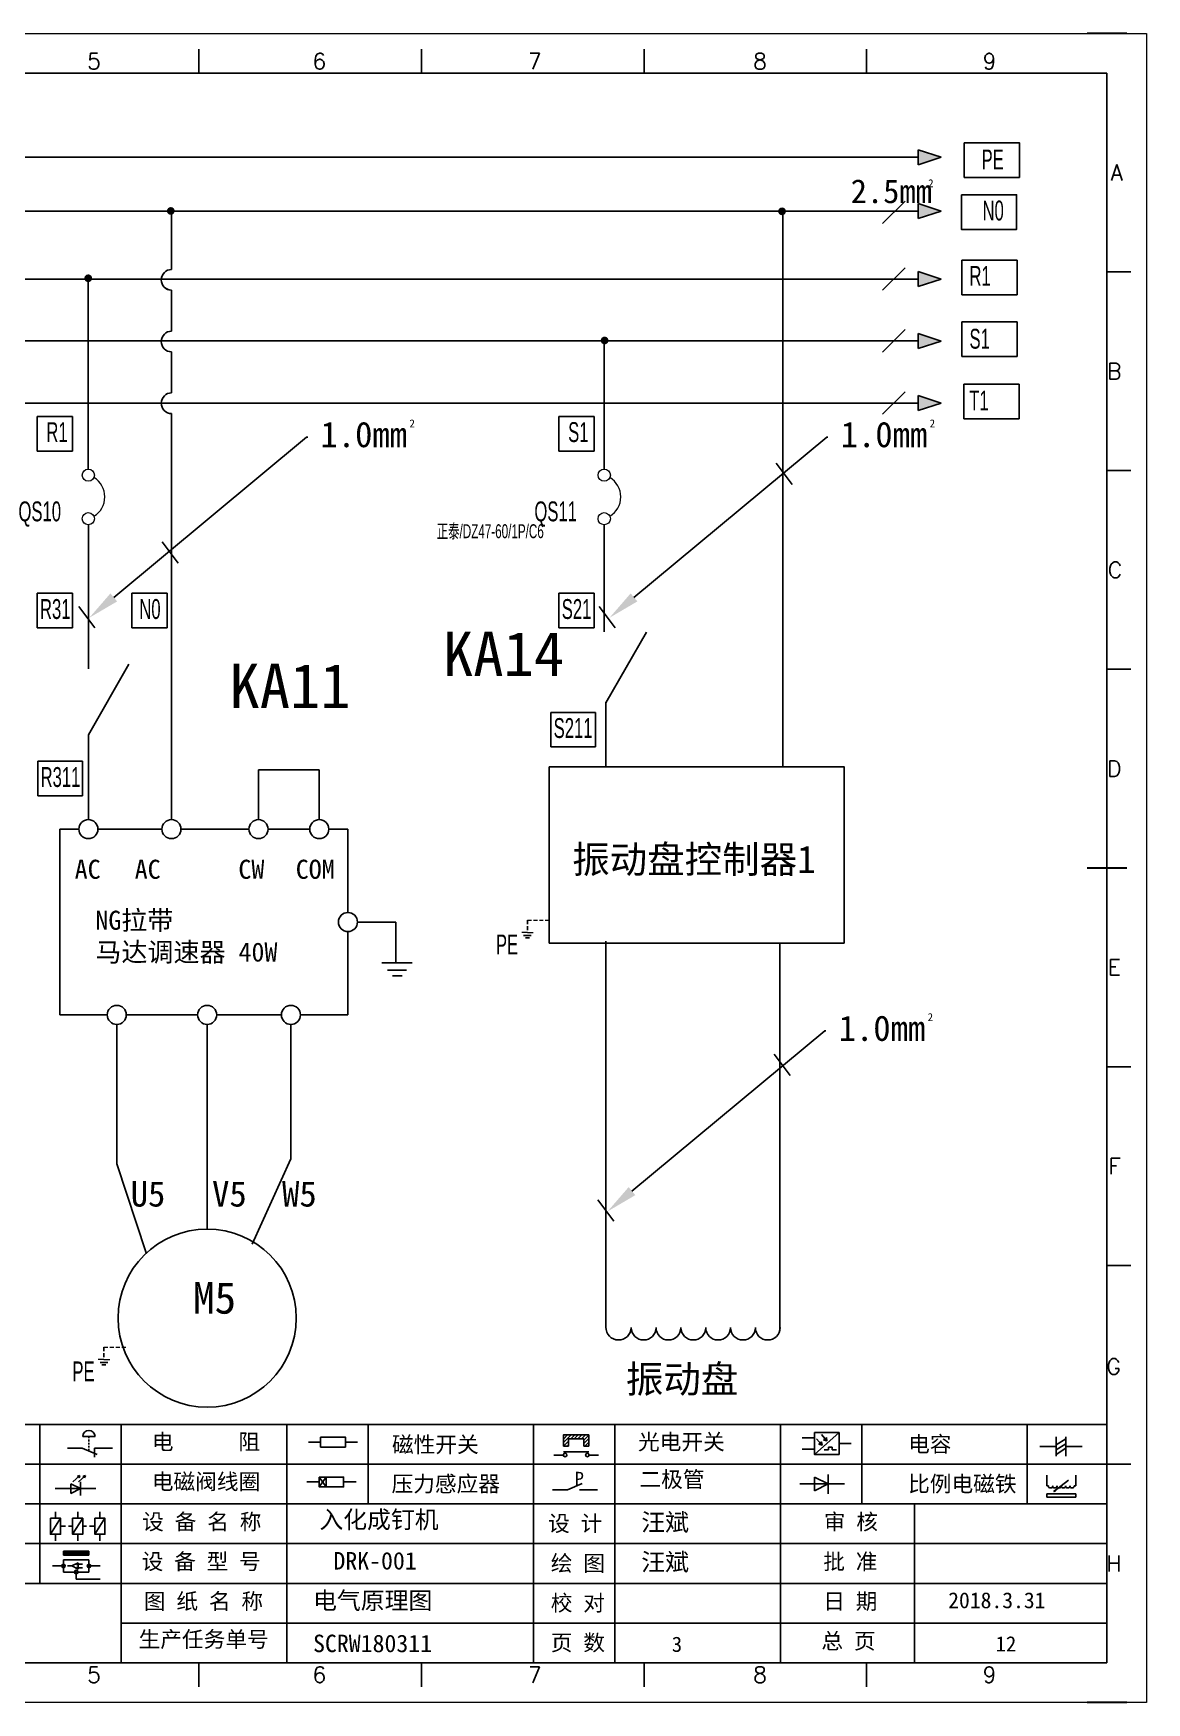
# Model space of a CAD drawing. Header units: millimetres. Extents: x 175 to 4940, y -2082 to 1907.
# Drawn here: x 1469.4 to 1609.4, y 660.5 to 870.5 of the extents above; entities that cross this region are included whole.
import ezdxf
from ezdxf import colors
from ezdxf.entities.mleader import LeaderData, LeaderLine
from ezdxf.enums import TextEntityAlignment as Align
from ezdxf.lldxf.tags import DXFTag
from ezdxf.math import Vec2, Vec3

# ---------------------------------------------------------------- set-up
doc = ezdxf.new("R2010")
doc.units = ezdxf.units.MM
doc.linetypes.add('DASHED', pattern=[0.75, 0.5, -0.25])
doc.layers.add('AE_BOR', color=1, linetype='Continuous')
doc.layers.add('MISC', color=2, linetype='Continuous')
doc.layers.add('Dimension', color=3, linetype='Continuous', lineweight=13)
doc.styles.get("Standard").update_dxf_attribs({"font": ''})
doc.styles.add('WD', font='romans.shx', dxfattribs={"width": 0.8, "bigfont": 'gbcbig.shx'})
doc.styles.add('样式 8', font='arial.ttf', dxfattribs={"width": 0.6, "height": 2.5})
doc.styles.add('汉字', font='')
doc.styles.get('Standard').set_extended_font_data('SimSun')
doc.styles.get('汉字').set_extended_font_data('新宋体')
tags = doc.linetypes.add('HIDDEN2', pattern=[4.7625, 3.175, -1.5875]).pattern_tags.tags
tags[6:7] = [DXFTag(74, 4), DXFTag(75, 0), DXFTag(340, '0'), DXFTag(46, 1.0), DXFTag(50, 0.0), DXFTag(44, 0.0), DXFTag(45, 0.0)]
tags[4:5] = [DXFTag(74, 4), DXFTag(75, 0), DXFTag(340, '0'), DXFTag(46, 1.0), DXFTag(50, 0.0), DXFTag(44, 0.0), DXFTag(45, 0.0)]

# ---------------------------------------------------------------- blocks, each defined once
blk = doc.blocks.new('磁性开关')
at = {"linetype": 'ByBlock'}
h = blk.add_hatch(dxfattribs=at)
h.set_pattern_fill('ANSI31', color=256, scale=0.1, style=0)
h.paths.add_polyline_path([(-1910.88, -776.69), (-1910.88, -775.29), (-1907.69, -775.29), (-1907.69, -776.69), (-1908.31, -776.69), (-1908.31, -775.79), (-1910.25, -775.79), (-1910.25, -776.69)])
for p, q in [((-1910.88, -776.69), (-1910.88, -775.29)), ((-1910.88, -775.29), (-1907.69, -775.29)), ((-1910.88, -776.69), (-1910.25, -776.69)), ((-1910.25, -776.69), (-1910.25, -775.79)), ((-1910.25, -775.79), (-1908.31, -775.79)), ((-1908.31, -776.69), (-1908.31, -775.79)), ((-1908.31, -776.69), (-1907.69, -776.69)), ((-1907.69, -775.29), (-1907.69, -776.69)), ((-1910.91, -777.81), (-1912.09, -777.81)), ((-1910.88, -777.39), (-1907.69, -777.39)), ((-1907.66, -777.81), (-1906.48, -777.81))]:
    blk.add_line(p, q, dxfattribs=at)
for centre in [(-1910.68, -777.81), (-1907.88, -777.81)]:
    blk.add_circle(centre, 0.225, dxfattribs=at)
blk = doc.blocks.new('光电开关')
at = {"linetype": 'ByBlock'}
h = blk.add_hatch(dxfattribs=at)
h.set_pattern_fill('ANSI31', color=256, scale=0.01, style=0)
h.set_pattern_definition([(45, (0.172267, 0), (-0.0224506403, 0.0224506403), [])])
h.paths.add_polyline_path([(-1882.44, -776.34), (-1882.5, -775.91), (-1882.68, -776.07)])
h.paths.add_polyline_path([(-1882.86, -776.23), (-1882.44, -776.34), (-1882.68, -776.07)])
h.paths.add_polyline_path([(-1883.05, -776.88), (-1883.11, -776.45), (-1883.29, -776.61)])
h.paths.add_polyline_path([(-1883.47, -776.77), (-1883.05, -776.88), (-1883.29, -776.61)])
for p, q in [((-1884.01, -775.96), (-1885.56, -775.96)), ((-1880.91, -775.3), (-1884.01, -778.05)), ((-1883.75, -776.09), (-1883.05, -776.88)), ((-1883.11, -776.45), (-1883.47, -776.77)), ((-1883.05, -776.88), (-1883.47, -776.77)), ((-1883.14, -775.55), (-1882.44, -776.34)), ((-1883.05, -776.88), (-1883.11, -776.45)), ((-1882.5, -775.91), (-1882.86, -776.23)), ((-1882.44, -776.34), (-1882.86, -776.23)), ((-1882.44, -776.34), (-1882.5, -775.91)), ((-1879.37, -776.67), (-1880.91, -776.67)), ((-1884.01, -777.39), (-1885.56, -777.39)), ((-1882.78, -777.47), (-1882.23, -777.47)), ((-1882.23, -777.47), (-1882.23, -777.14)), ((-1882.23, -777.14), (-1881.78, -777.14)), ((-1881.78, -777.47), (-1881.78, -777.14)), ((-1881.23, -777.47), (-1881.78, -777.47))]:
    blk.add_line(p, q, dxfattribs=at)
blk.add_lwpolyline([(-1884.01, -775.3), (-1880.91, -775.3), (-1880.91, -778.05), (-1884.01, -778.05)], close=True, dxfattribs=at)
blk = doc.blocks.new('电磁阀线圈')
at = {"linetype": 'ByBlock'}
for p, q in [((-1854.61, -796.54), (-1856.17, -796.54)), ((-1854.61, -795.92), (-1853.75, -797.16)), ((-1853.75, -795.92), (-1854.61, -797.16)), ((-1853.75, -795.92), (-1853.75, -797.16)), ((-1851.53, -796.54), (-1849.97, -796.54))]:
    blk.add_line(p, q, dxfattribs=at)
blk.add_lwpolyline([(-1854.61, -795.92), (-1851.53, -795.92), (-1851.53, -797.16), (-1854.61, -797.16)], close=True, dxfattribs=at)
blk = doc.blocks.new('压力感应器')
at = {"linetype": 'ByBlock'}
for p, q in [((-1815.59, -777.73), (-1813.71, -776.93)), ((-1817.44, -777.73), (-1815.59, -777.73)), ((-1811.78, -777.73), (-1814.05, -777.73))]:
    blk.add_line(p, q, dxfattribs=at)
at = {"linetype": 'ByBlock', "insert": (-1814.65, -775.48), "char_height": 1.68, "width": 1.2242, "attachment_point": 1}
blk.add_mtext('{\\fNSimSun|b0|i0|c134|p49;P}', dxfattribs=at)
blk = doc.blocks.new('二极管')
at = {"linetype": 'ByBlock'}
for p, q in [((-1787.52, -776.77), (-1781.92, -776.77)), ((-1783.97, -776.77), (-1785.69, -775.9)), ((-1785.69, -775.9), (-1785.69, -777.65)), ((-1783.97, -776.77), (-1785.69, -777.65)), ((-1783.97, -777.99), (-1783.97, -775.56))]:
    blk.add_line(p, q, dxfattribs=at)
blk = doc.blocks.new('电容')
at = {"linetype": 'ByBlock'}
for p, q in [((-1756.08, -782.99), (-1756.08, -780.56)), ((-1754.86, -780.79), (-1756.08, -781.55)), ((-1754.86, -782.99), (-1754.86, -780.56)), ((-1756.08, -781.77), (-1758.13, -781.77)), ((-1754.86, -781.44), (-1756.08, -782.2)), ((-1754.86, -781.99), (-1756.08, -782.75)), ((-1754.86, -781.77), (-1752.81, -781.77))]:
    blk.add_line(p, q, dxfattribs=at)
blk = doc.blocks.new('发光二极管')
at = {"linetype": 'ByBlock'}
for p, q in [((-1755.78, -785.92), (-1754.89, -785.14)), ((-1754.89, -785.14), (-1755.2, -785.22)), ((-1755.2, -785.22), (-1755.01, -785.43)), ((-1755.08, -785.92), (-1754.18, -785.14)), ((-1754.89, -785.14), (-1755.01, -785.43)), ((-1754.18, -785.14), (-1754.49, -785.22)), ((-1754.49, -785.22), (-1754.31, -785.43)), ((-1754.18, -785.14), (-1754.31, -785.43)), ((-1758.01, -786.77), (-1752.89, -786.77)), ((-1754.84, -786.77), (-1756.04, -786.16)), ((-1756.04, -786.16), (-1756.04, -787.39)), ((-1754.84, -786.77), (-1756.04, -787.39)), ((-1754.84, -787.63), (-1754.84, -785.92))]:
    blk.add_line(p, q, dxfattribs=at)
blk = doc.blocks.new('比例电磁阀')
at = {"linetype": 'ByBlock'}
for p, q in [((-1757.26, -775.38), (-1757.26, -776.71)), ((-1757.26, -776.71), (-1757.05, -776.71)), ((-1754.5, -775.98), (-1756.35, -777.44)), ((-1753.58, -776.71), (-1753.8, -776.71)), ((-1753.58, -775.38), (-1753.58, -776.71)), ((-1753.6, -777.73), (-1757.25, -777.73)), ((-1757.25, -778.13), (-1757.25, -777.73)), ((-1753.6, -778.13), (-1757.25, -778.13)), ((-1756.35, -777.44), (-1756.25, -777.25)), ((-1756.35, -777.44), (-1756.15, -777.38)), ((-1756.15, -777.38), (-1756.25, -777.25)), ((-1753.6, -777.73), (-1753.6, -778.13))]:
    blk.add_line(p, q, dxfattribs=at)
for centre in [(-1756.78, -776.71), (-1756.24, -776.71), (-1755.7, -776.71), (-1755.15, -776.71), (-1754.61, -776.71), (-1754.07, -776.71)]:
    blk.add_arc(centre, 0.271, 180, 0, dxfattribs=at)
blk = doc.blocks.new('保安开关')
at = {"linetype": 'ByBlock'}
for p, q in [((-1757.33, -790.79), (-1758.6, -792.81)), ((-1757.96, -790.79), (-1757.96, -789.97)), ((-1754.54, -790.79), (-1755.81, -792.81)), ((-1755.17, -790.79), (-1755.17, -789.97)), ((-1751.75, -790.79), (-1753.02, -792.81)), ((-1752.39, -790.79), (-1752.39, -789.97)), ((-1757.96, -792.81), (-1757.96, -793.62)), ((-1757.33, -791.8), (-1756.72, -791.8)), ((-1756.35, -791.8), (-1755.89, -791.8)), ((-1755.17, -792.81), (-1755.17, -793.62)), ((-1754.52, -791.8), (-1754.06, -791.8)), ((-1753.69, -791.8), (-1753.08, -791.8)), ((-1752.39, -792.81), (-1752.39, -793.62))]:
    blk.add_line(p, q, dxfattribs=at)
for points in [[(-1758.6, -790.79), (-1757.33, -790.79), (-1757.33, -792.81), (-1758.6, -792.81)], [(-1755.81, -790.79), (-1754.54, -790.79), (-1754.54, -792.81), (-1755.81, -792.81)], [(-1753.02, -790.79), (-1751.75, -790.79), (-1751.75, -792.81), (-1753.02, -792.81)]]:
    blk.add_lwpolyline(points, close=True, dxfattribs=at)
blk = doc.blocks.new('接近开关')
at = {"linetype": 'ByBlock'}
h = blk.add_hatch(dxfattribs=at)
h.set_pattern_fill('ANSI31', color=256, scale=0.01, style=0)
h.set_pattern_definition([(45, (-89.131516, -30.795668), (-0.0224506403, 0.0224506403), [])])
h.paths.add_polyline_path([(-1516.96, -1123.35), (-1516.96, -1122.85), (-1513.76, -1122.85), (-1513.76, -1123.35)])
for p, q in [((-1516.96, -1123.35), (-1516.96, -1122.85)), ((-1516.96, -1122.85), (-1513.76, -1122.85)), ((-1516.96, -1123.35), (-1513.76, -1123.35)), ((-1513.76, -1122.85), (-1513.76, -1123.35)), ((-1517.18, -1124.71), (-1518.36, -1124.71)), ((-1516.96, -1123.95), (-1513.76, -1123.95)), ((-1516.96, -1123.95), (-1516.96, -1125.47)), ((-1516.96, -1125.47), (-1513.76, -1125.47)), ((-1515.91, -1124.71), (-1516.45, -1124.71)), ((-1515.11, -1124.31), (-1515.91, -1124.71)), ((-1515.11, -1125.11), (-1515.91, -1124.71)), ((-1515.33, -1124.53), (-1515.17, -1124.53)), ((-1515.33, -1124.88), (-1515.17, -1124.88)), ((-1515.25, -1124.45), (-1515.25, -1124.61)), ((-1515.11, -1124.31), (-1515.11, -1125.11)), ((-1515.11, -1124.48), (-1514.58, -1124.48)), ((-1515.11, -1124.94), (-1514.58, -1124.94)), ((-1513.76, -1123.95), (-1513.76, -1125.47)), ((-1513.54, -1124.71), (-1512.36, -1124.71)), ((-1515.36, -1125.69), (-1515.36, -1126.36)), ((-1515.36, -1126.36), (-1512.36, -1126.36))]:
    blk.add_line(p, q, dxfattribs=at)
for centre in [(-1516.96, -1124.71), (-1515.36, -1125.47), (-1513.76, -1124.71)]:
    blk.add_circle(centre, 0.225, dxfattribs=at)
blk = doc.blocks.new('电阻')
at = {"linetype": 'ByBlock'}
for p, q in [((-3.09, 0), (-1.57, 0)), ((1.57, 0), (3.09, 0))]:
    blk.add_line(p, q, dxfattribs=at)
blk.add_lwpolyline([(-1.57, 0.63), (1.57, 0.63), (1.57, -0.63), (-1.57, -0.63)], close=True, dxfattribs=at)
blk = doc.blocks.new('急停按钮')
at = {"linetype": 'ByBlock'}
for p, q in [((-1.86, 0), (0, 0)), ((0, 0), (1.88, -0.81)), ((0.06, 1.45), (1.61, 1.45)), ((0.83, 1.45), (0.83, 1.24)), ((0.83, 1.07), (0.83, 0.85)), ((0.83, 0.68), (0.83, 0.47)), ((0.83, 0.29), (0.83, 0.08)), ((3.81, 0), (1.54, 0)), ((1.54, 0), (1.54, -1.15)), ((0.83, -0.09), (0.83, -0.24))]:
    blk.add_line(p, q, dxfattribs=at)
blk.add_arc((0.83, 1.45), 0.774, 0, 180)

msp = doc.modelspace()

# ---------------------------------------------------------------- hatches: boundary and pattern name
h = msp.add_hatch(color=256)
edge = h.paths.add_edge_path()
edge.add_arc((1486.662, 848.212), 0.491, 0, 360)
h = msp.add_hatch(color=256)
edge = h.paths.add_edge_path()
edge.add_arc((1486.662, 848.212), 0.491, 0, 360)
h = msp.add_hatch(color=256)
edge = h.paths.add_edge_path()
edge.add_arc((1486.662, 848.212), 0.491, 0, 360)
h = msp.add_hatch(color=256)
edge = h.paths.add_edge_path()
edge.add_arc((1486.662, 848.212), 0.491, 0, 360)
h = msp.add_hatch(color=256)
edge = h.paths.add_edge_path()
edge.add_arc((1486.662, 848.212), 0.491, 0, 360)
h = msp.add_hatch(color=256)
edge = h.paths.add_edge_path()
edge.add_arc((1486.662, 848.212), 0.491, 0, 360)
h = msp.add_hatch(color=256)
edge = h.paths.add_edge_path()
edge.add_arc((1486.662, 848.212), 0.491, 0, 360)
h = msp.add_hatch(color=256)
edge = h.paths.add_edge_path()
edge.add_arc((1486.662, 848.212), 0.491, 0, 360)
h = msp.add_hatch(color=256)
edge = h.paths.add_edge_path()
edge.add_arc((1486.662, 848.212), 0.491, 0, 360)
h = msp.add_hatch(color=256)
edge = h.paths.add_edge_path()
edge.add_arc((1486.662, 848.212), 0.491, 0, 360)
h = msp.add_hatch(color=256)
edge = h.paths.add_edge_path()
edge.add_arc((1486.662, 848.212), 0.491, 0, 360)
h = msp.add_hatch(color=256)
edge = h.paths.add_edge_path()
edge.add_arc((1486.662, 848.212), 0.491, 0, 360)
h = msp.add_hatch(color=256)
edge = h.paths.add_edge_path()
edge.add_arc((1486.662, 848.212), 0.491, 0, 360)
h = msp.add_hatch(color=256)
edge = h.paths.add_edge_path()
edge.add_arc((1486.662, 848.212), 0.491, 0, 360)
h = msp.add_hatch(color=256)
edge = h.paths.add_edge_path()
edge.add_arc((1486.662, 848.212), 0.491, 0, 360)
h = msp.add_hatch(color=256)
edge = h.paths.add_edge_path()
edge.add_arc((1486.662, 848.212), 0.491, 0, 360)
h = msp.add_hatch(color=256)
edge = h.paths.add_edge_path()
edge.add_arc((1563.554, 848.158), 0.491, 0, 360)
for points in [[(1583.573, 848.204), (1580.655, 849.139), (1580.655, 847.268)], [(1583.573, 839.638), (1580.655, 840.573), (1580.655, 838.703)], [(1583.573, 831.842), (1580.655, 832.777), (1580.655, 830.906)], [(1583.573, 824.045), (1580.655, 824.981), (1580.655, 823.11)]]:
    msp.add_hatch(color=256).paths.add_polyline_path(points)
h = msp.add_hatch(color=256)
edge = h.paths.add_edge_path()
edge.add_arc((1476.275, 839.741), 0.491, 0, 360)
h = msp.add_hatch(color=256)
edge = h.paths.add_edge_path()
edge.add_arc((1476.275, 839.741), 0.491, 0, 360)
h = msp.add_hatch(color=256)
edge = h.paths.add_edge_path()
edge.add_arc((1476.275, 839.741), 0.491, 0, 360)
h = msp.add_hatch(color=256)
edge = h.paths.add_edge_path()
edge.add_arc((1476.275, 839.741), 0.491, 0, 360)
h = msp.add_hatch(color=256)
edge = h.paths.add_edge_path()
edge.add_arc((1476.275, 839.741), 0.491, 0, 360)
h = msp.add_hatch(color=256)
edge = h.paths.add_edge_path()
edge.add_arc((1476.275, 839.741), 0.491, 0, 360)
h = msp.add_hatch(color=256)
edge = h.paths.add_edge_path()
edge.add_arc((1476.275, 839.741), 0.491, 0, 360)
h = msp.add_hatch(color=256)
edge = h.paths.add_edge_path()
edge.add_arc((1476.275, 839.741), 0.491, 0, 360)
h = msp.add_hatch(color=256)
edge = h.paths.add_edge_path()
edge.add_arc((1476.275, 839.741), 0.491, 0, 360)
h = msp.add_hatch(color=256)
edge = h.paths.add_edge_path()
edge.add_arc((1476.275, 839.741), 0.491, 0, 360)
h = msp.add_hatch(color=256)
edge = h.paths.add_edge_path()
edge.add_arc((1476.275, 839.741), 0.491, 0, 360)
h = msp.add_hatch(color=256)
edge = h.paths.add_edge_path()
edge.add_arc((1476.275, 839.741), 0.491, 0, 360)
h = msp.add_hatch(color=256)
edge = h.paths.add_edge_path()
edge.add_arc((1476.275, 839.741), 0.491, 0, 360)
h = msp.add_hatch(color=256)
edge = h.paths.add_edge_path()
edge.add_arc((1476.275, 839.741), 0.491, 0, 360)
h = msp.add_hatch(color=256)
edge = h.paths.add_edge_path()
edge.add_arc((1476.275, 839.741), 0.491, 0, 360)
h = msp.add_hatch(color=256)
edge = h.paths.add_edge_path()
edge.add_arc((1476.275, 839.741), 0.491, 0, 360)
h = msp.add_hatch(color=256)
edge = h.paths.add_edge_path()
edge.add_arc((1541.228, 831.914), 0.491, 0, 360)
at = {"layer": 'MISC'}
msp.add_hatch(color=256, dxfattribs=at).paths.add_polyline_path([(1583.573, 854.968), (1580.655, 855.904), (1580.655, 854.033)])

# ---------------------------------------------------------------- linework, layer by layer
for p, q in [((1604.413, 865.55), (1317.413, 865.55)), ((1604.413, 665.55), (1604.413, 865.55)), ((1583.573, 848.204), (1580.655, 849.139)), ((1580.655, 849.139), (1580.655, 847.268)), ((1583.573, 848.204), (1580.655, 847.268)), ((1583.573, 839.638), (1580.655, 840.573)), ((1580.655, 840.573), (1580.655, 838.703)), ((1342.338, 839.638), (1580.655, 839.638)), ((1583.573, 839.638), (1580.655, 838.703)), ((1342.338, 831.876), (1580.655, 831.876)), ((1583.573, 831.842), (1580.655, 832.777)), ((1580.655, 832.777), (1580.655, 830.906)), ((1583.573, 831.842), (1580.655, 830.906)), ((1342.338, 824.041), (1580.655, 824.041)), ((1583.573, 824.045), (1580.655, 824.981)), ((1580.655, 824.981), (1580.655, 823.11)), ((1583.573, 824.045), (1580.655, 823.11)), ((1546.481, 795.216), (1541.391, 786.334)), ((1481.377, 791.185), (1476.287, 782.303)), ((1514.977, 758.754), (1514.977, 753.637)), ((1541.391, 707.681), (1541.391, 756.338)), ((1563.287, 707.433), (1563.287, 756.111)), ((1513.218, 753.623), (1515.125, 753.637)), ((1515.125, 752.708), (1513.926, 752.708)), ((1515.147, 751.968), (1514.535, 751.968)), ((1517.033, 753.623), (1515.125, 753.637)), ((1515.125, 752.708), (1516.324, 752.708)), ((1515.147, 751.968), (1515.758, 751.968)), ((1501.771, 728.977), (1501.771, 745.868)), ((1491.237, 728.175), (1491.237, 720.04)), ((1491.237, 720.04), (1491.237, 720.04)), ((1322.443, 665.55), (1601.943, 665.55)), ((1443.21, 665.55), (1503.16, 665.55)), ((1503.16, 665.55), (1571.946, 665.55))]:
    msp.add_line(p, q)
at = {"color": 0}
msp.add_line((1580.655, 848.204), (1342.338, 848.204), dxfattribs=at)
at = {"lineweight": -3, "ltscale": 0.5}
for p, q in [((1486.74, 840.845), (1486.74, 848.204)), ((1563.632, 848.204), (1563.632, 778.282)), ((1476.252, 839.638), (1476.252, 815.743)), ((1486.74, 833.085), (1486.74, 838.238)), ((1541.189, 831.876), (1541.189, 815.744)), ((1486.74, 825.325), (1486.74, 830.478)), ((1476.252, 824.041), (1476.252, 817.05)), ((1476.252, 824.041), (1476.252, 817.05)), ((1476.252, 824.041), (1476.252, 817.05)), ((1486.74, 771.64), (1486.74, 822.718)), ((1476.288, 808.727), (1476.29, 790.599)), ((1541.189, 808.727), (1541.189, 795.275)), ((1541.391, 786.416), (1541.391, 778.282)), ((1476.291, 782.309), (1476.292, 771.64)), ((1497.69, 771.64), (1497.69, 777.892)), ((1497.69, 777.892), (1505.343, 777.892)), ((1505.343, 771.64), (1505.343, 777.892)), ((1472.691, 747.068), (1472.691, 770.44)), ((1472.691, 770.44), (1475.091, 770.44)), ((1481.964, 770.44), (1477.491, 770.44)), ((1481.964, 770.44), (1483.14, 770.44)), ((1483.14, 770.44), (1485.54, 770.44)), ((1490.037, 770.44), (1487.94, 770.44)), ((1490.037, 770.44), (1492.437, 770.44)), ((1496.49, 770.44), (1492.437, 770.44)), ((1500.09, 770.44), (1498.89, 770.44)), ((1504.143, 770.44), (1500.09, 770.44)), ((1507.743, 770.44), (1506.543, 770.44)), ((1508.943, 770.44), (1507.743, 770.44)), ((1508.943, 770.44), (1508.943, 759.954)), ((1510.143, 758.754), (1514.977, 758.754)), ((1508.943, 747.068), (1508.943, 757.554)), ((1472.691, 747.068), (1478.664, 747.068)), ((1479.864, 728.315), (1479.864, 745.868)), ((1481.064, 747.068), (1490.037, 747.068)), ((1491.237, 745.868), (1491.237, 728.175)), ((1492.437, 747.068), (1500.571, 747.068)), ((1502.971, 747.068), (1508.943, 747.068)), ((1501.771, 728.977), (1496.894, 718.223)), ((1479.864, 728.315), (1483.561, 717.151))]:
    msp.add_line(p, q, dxfattribs=at)
at = {"color": 1, "lineweight": -3}
for p, q in [((1469.841, 822.363), (1474.295, 822.363)), ((1469.841, 818.01), (1469.841, 822.363)), ((1535.479, 822.363), (1539.933, 822.363)), ((1535.479, 818.01), (1535.479, 822.363)), ((1474.295, 818.01), (1469.841, 818.01)), ((1539.933, 818.01), (1535.479, 818.01)), ((1469.841, 800.105), (1474.295, 800.105)), ((1469.841, 795.752), (1469.841, 800.105)), ((1481.769, 800.105), (1486.223, 800.105)), ((1481.769, 795.752), (1481.769, 800.105)), ((1535.479, 800.105), (1539.933, 800.105)), ((1535.479, 795.752), (1535.479, 800.105)), ((1474.295, 795.752), (1469.841, 795.752)), ((1486.223, 795.752), (1481.769, 795.752)), ((1539.933, 795.752), (1535.479, 795.752)), ((1534.458, 785.131), (1540.078, 785.131)), ((1534.458, 780.779), (1534.458, 785.131)), ((1540.078, 780.779), (1534.458, 780.779)), ((1469.921, 778.97), (1475.541, 778.97)), ((1469.921, 774.617), (1469.921, 778.97)), ((1475.541, 774.617), (1469.921, 774.617))]:
    msp.add_line(p, q, dxfattribs=at)
at = {"color": 1}
for p, q in [((1474.295, 822.363), (1474.295, 818.01)), ((1539.933, 822.363), (1539.933, 818.01)), ((1474.295, 800.105), (1474.295, 795.752)), ((1486.223, 800.105), (1486.223, 795.752)), ((1539.933, 800.105), (1539.933, 795.752)), ((1540.078, 785.131), (1540.078, 780.779)), ((1475.541, 778.97), (1475.541, 774.617))]:
    msp.add_line(p, q, dxfattribs=at)
at = {"color": 6, "linetype": 'HIDDEN2', "lineweight": -3, "ltscale": 0.5}
for p, q in [((1562.809, 816.488), (1564.825, 813.804)), ((1485.579, 806.596), (1487.594, 803.912)), ((1475.094, 798.442), (1477.11, 795.758)), ((1540.532, 798.442), (1542.547, 795.758)), ((1562.567, 742.138), (1564.583, 739.454)), ((1540.383, 723.809), (1542.399, 721.125))]:
    msp.add_line(p, q, dxfattribs=at)
at = {"color": 2, "linetype": 'DASHED'}
for p, q in [((1531.522, 758.982), (1531.522, 757.43)), ((1478.241, 705.273), (1478.241, 703.72))]:
    msp.add_line(p, q, dxfattribs=at)
at = {"color": 2, "linetype": 'DASHED', "lineweight": 0}
for p, q in [((1531.522, 758.982), (1534.279, 758.982)), ((1478.241, 705.273), (1480.998, 705.273))]:
    msp.add_line(p, q, dxfattribs=at)
at = {"color": 2, "lineweight": 0}
for p, q in [((1531.522, 757.43), (1530.797, 757.43)), ((1531.533, 757.423), (1532.259, 757.423)), ((1478.241, 703.72), (1477.515, 703.72)), ((1478.252, 703.713), (1478.978, 703.713))]:
    msp.add_line(p, q, dxfattribs=at)
at = {"color": 2}
for p, q in [((1531.522, 757.055), (1531.039, 757.055)), ((1531.522, 756.757), (1531.276, 756.757)), ((1531.522, 757.055), (1532.006, 757.055)), ((1531.522, 756.757), (1531.769, 756.757)), ((1478.241, 703.345), (1477.758, 703.345)), ((1478.241, 703.047), (1477.994, 703.047)), ((1478.241, 703.345), (1478.724, 703.345)), ((1478.241, 703.047), (1478.488, 703.047))]:
    msp.add_line(p, q, dxfattribs=at)
at = {"linetype": 'ByBlock'}
for p, q in [((1604.413, 695.55), (1317.413, 695.55)), ((1604.413, 690.55), (1317.413, 690.55)), ((1604.413, 685.55), (1317.413, 685.55)), ((1604.413, 680.55), (1317.413, 680.55)), ((1604.413, 675.55), (1317.413, 675.55)), ((1604.413, 670.55), (1480.437, 670.55))]:
    msp.add_line(p, q, dxfattribs=at)
at = {"color": 0, "lineweight": -2}
for p, q in [((1470.199, 695.55), (1470.199, 675.55)), ((1480.437, 695.55), (1480.437, 665.634)), ((1501.247, 695.55), (1501.247, 685.55)), ((1511.485, 695.55), (1511.485, 685.55)), ((1532.295, 695.55), (1532.295, 685.55)), ((1542.533, 695.55), (1542.533, 685.55)), ((1563.344, 695.55), (1563.344, 685.55)), ((1573.581, 695.55), (1573.581, 685.55)), ((1594.392, 695.55), (1594.392, 685.55)), ((1501.247, 685.55), (1501.247, 665.634)), ((1532.295, 685.55), (1532.295, 665.55)), ((1542.533, 685.55), (1542.533, 665.55)), ((1563.344, 685.55), (1563.344, 665.55)), ((1580.196, 685.55), (1580.196, 665.55))]:
    msp.add_line(p, q, dxfattribs=at)
at = {"color": 0, "ltscale": 2}
for p, q in [((1604.413, 665.55), (1604.413, 686.996)), ((1571.946, 665.55), (1601.943, 665.55)), ((1571.946, 665.55), (1604.413, 665.55))]:
    msp.add_line(p, q, dxfattribs=at)
at = {"color": 1, "lineweight": -3}
for points in [[(1586.46, 856.783), (1593.401, 856.783), (1593.401, 852.431), (1586.46, 852.431)], [(1586.119, 850.24), (1593.06, 850.24), (1593.06, 845.887), (1586.119, 845.887)], [(1586.179, 842.016), (1593.12, 842.016), (1593.12, 837.663), (1586.179, 837.663)], [(1586.179, 834.254), (1593.12, 834.254), (1593.12, 829.901), (1586.179, 829.901)], [(1586.434, 826.419), (1593.375, 826.419), (1593.375, 822.067), (1586.434, 822.067)]]:
    msp.add_lwpolyline(points, close=True, dxfattribs=at)
at = {"lineweight": -3, "ltscale": 0.5}
msp.add_lwpolyline([(1534.27, 778.282), (1571.36, 778.282), (1571.36, 756.111), (1534.27, 756.111)], close=True, dxfattribs=at)
at = {"lineweight": 0}
for centre in [(1476.286, 814.973), (1541.186, 814.973), (1476.286, 809.497), (1541.186, 809.497)]:
    msp.add_circle(centre, 0.77, dxfattribs=at)
at = {"lineweight": -3, "ltscale": 0.5}
for centre in [(1476.291, 770.44), (1486.74, 770.44), (1497.69, 770.44), (1505.343, 770.44), (1508.943, 758.754), (1479.864, 747.068), (1491.237, 747.068), (1501.771, 747.068)]:
    msp.add_circle(centre, 1.2, dxfattribs=at)
msp.add_circle((1491.237, 708.924), 11.206)
at = {"lineweight": -3}
for centre, end in [((1486.767, 839.541), 268.31136), ((1486.767, 839.541), 268.31136), ((1486.767, 839.541), 268.31136), ((1486.767, 839.541), 268.31136), ((1486.767, 839.541), 268.31136), ((1486.767, 839.541), 268.31136), ((1486.767, 839.541), 268.31136), ((1486.767, 839.541), 268.31136), ((1486.767, 839.541), 268.31136), ((1486.767, 839.541), 268.31136), ((1486.767, 839.541), 268.31136), ((1486.767, 839.541), 268.31136), ((1486.767, 839.541), 268.31136), ((1486.767, 839.541), 268.31136), ((1486.767, 839.541), 268.31136), ((1486.767, 839.541), 268.80955), ((1486.767, 831.781), 268.80955), ((1486.767, 824.021), 268.80955)]:
    msp.add_arc(centre, 1.304, 89.97329, end, dxfattribs=at)
at = {"lineweight": 0}
for centre in [(1475.521, 812.235), (1540.421, 812.235)]:
    msp.add_arc(centre, 2.843, 301.18201, 58.81799, dxfattribs=at)
for centre, radius, start, end in [((1542.985, 707.766), 1.596, 179.07358, 358.77287), ((1546.141, 707.732), 1.561, 180, 0), ((1549.264, 707.732), 1.561, 180, 0), ((1552.387, 707.732), 1.561, 180, 0), ((1555.509, 707.732), 1.561, 180, 0), ((1558.632, 707.732), 1.561, 180, 0), ((1561.755, 707.732), 1.561, 180, 0)]:
    msp.add_arc(centre, radius, start, end)
at = {"layer": 'AE_BOR', "color": 1, "lineweight": 15}
for p, q in [((1312.41, 870.55), (1609.41, 870.55)), ((1609.41, 870.55), (1609.41, 660.55)), ((1609.41, 660.55), (1312.41, 660.55))]:
    msp.add_line(p, q, dxfattribs=at)
at = {"layer": 'AE_BOR', "lineweight": 30}
for p, q in [((1606.943, 870.55), (1601.943, 870.55)), ((1606.943, 660.55), (1601.943, 660.55))]:
    msp.add_line(p, q, dxfattribs=at)
at = {"layer": 'AE_BOR'}
for p, q in [((1490.193, 865.55), (1490.193, 868.55)), ((1518.193, 865.55), (1518.193, 868.55)), ((1546.193, 865.55), (1546.193, 868.55)), ((1574.193, 865.55), (1574.193, 868.55)), ((1604.413, 840.55), (1607.413, 840.55)), ((1604.413, 815.55), (1607.413, 815.55)), ((1604.413, 790.55), (1607.413, 790.55)), ((1604.413, 740.55), (1607.413, 740.55)), ((1604.413, 715.55), (1607.413, 715.55)), ((1604.413, 690.55), (1607.413, 690.55)), ((1490.193, 665.55), (1490.193, 662.55)), ((1518.193, 665.55), (1518.193, 662.55)), ((1546.193, 665.55), (1546.193, 662.55)), ((1574.193, 665.55), (1574.193, 662.55))]:
    msp.add_line(p, q, dxfattribs=at)
at = {"layer": 'AE_BOR', "color": 2, "lineweight": 30}
msp.add_line((1601.913, 765.55), (1606.913, 765.55), dxfattribs=at)
at = {"layer": 'Dimension', "lineweight": 0}
for p, q in [((1576.193, 846.632), (1579.022, 849.461)), ((1576.193, 838.224), (1579.022, 841.052)), ((1576.193, 830.462), (1579.022, 833.29)), ((1576.193, 822.627), (1579.022, 825.456))]:
    msp.add_line(p, q, dxfattribs=at)
at = {"layer": 'MISC'}
for p, q in [((1342.338, 854.968), (1580.655, 854.968)), ((1583.573, 854.968), (1580.655, 855.904)), ((1580.655, 855.904), (1580.655, 854.033)), ((1583.573, 854.968), (1580.655, 854.033))]:
    msp.add_line(p, q, dxfattribs=at)

# ---------------------------------------------------------------- block references
for name, p in [('急停按钮', (1475.526, 692.565)), ('电阻', (1507.066, 693.326))]:
    msp.add_blockref(name, p)
at = {"linetype": 'ByBlock'}
for name, p in [('磁性开关', (3446.939, 1469.509)), ('光电开关', (3451.635, 1469.818)), ('电容', (3354.102, 1474.531)), ('发光二极管', (3230.125, 1474.242)), ('电磁阀线圈', (3359.935, 1484.847)), ('压力感应器', (3352.134, 1465.065)), ('二极管', (3353.322, 1464.823)), ('比例电磁阀', (3354.102, 1464.531)), ('保安开关', (3230.125, 1474.531)), ('接近开关', (2990.126, 1802.447))]:
    msp.add_blockref(name, p, dxfattribs=at)

# ---------------------------------------------------------------- texts
at = {"color": 0, "lineweight": -2}
for s, width, insert, char_height, attachment_point in [('2.5mm', 10.88784, (1582.395, 852.196), 3, 3), ('2', 1.08532, (1581.926, 852.196), 1, 1), ('2', 1.08532, (1516.683, 821.979), 1, 1), ('2', 1.08532, (1582.12, 821.979), 1, 1), ('2', 1.08532, (1581.866, 747.285), 1, 1)]:
    msp.add_mtext_dynamic_manual_height_columns(s, width=width, gutter_width=23.532, heights=[0], dxfattribs=dict(at, insert=insert, char_height=char_height, attachment_point=attachment_point))
at = {"char_height": 2.5, "width": 4.96666, "attachment_point": 1, "style": '样式 8'}
for s, insert in [('N0', (1588.767, 849.515)), ('R1', (1587.125, 841.291)), ('S1', (1587.131, 833.384)), ('T1', (1587.101, 825.611)), ('R1', (1471.007, 821.638)), ('S1', (1536.644, 821.638)), ('R31', (1470.201, 799.38)), ('N0', (1482.699, 799.38)), ('S21', (1535.838, 799.38)), ('S211', (1534.818, 784.407)), ('R311', (1470.281, 778.245))]:
    msp.add_mtext(s, dxfattribs=dict(at, insert=insert))
at = {"attachment_point": 1}
for s, insert, char_height, width in [('KA14', (1520.899, 795.293), 5.6, 22.04493), ('KA11', (1494.041, 791.262), 5.6, 22.04493), ('振动盘控制器1', (1537.16, 768.368), 3.456, 44.93902), ('AC', (1474.569, 766.59), 2.4, 13.95087), ('AC', (1482.119, 766.59), 2.4, 13.95087), ('CW', (1495.165, 766.59), 2.4, 13.95087), ('COM', (1502.382, 766.59), 2.4, 13.95087), ('U5', (1481.617, 726.156), 3.2, 6.261), ('V5', (1491.853, 726.156), 3.2, 6.261), ('W5', (1500.658, 726.156), 3.2, 6.261), ('{\\fFangSong|b0|i0|c134|p49;M5}', (1489.444, 713.474), 3.9936, 13.63877), ('振动盘', (1543.903, 702.978), 3.456, 44.93902), ('入化成钉机', (1505.35, 684.68), 2.2, 24.33474), ('汪斌', (1545.843, 684.348), 2.2, 15.31746), ('DRK-001', (1507.119, 679.496), 2.2, 25.88003), ('汪斌', (1545.843, 679.348), 2.2, 15.31746), ('{\\fKaiTi_GB2312|b0|i0|c134|p49;电气原理图}', (1504.557, 674.497), 2.2, 25.88003), ('{\\fKaiTi_GB2312|b0|i0|c134|p49;2018.3.31}', (1584.448, 674.426), 2, 60.2542), ('{\\fKaiTi_GB2312|b0|i0|c134|p49;SCRW180311}', (1504.557, 669.097), 2.2, 25.68687), ('{\\fKaiTi_GB2312|b0|i0|c134|p49;3}', (1549.677, 668.852), 1.92, 10.15907), ('{\\fKaiTi_GB2312|b0|i0|c134|p49;12}', (1590.406, 668.904), 1.92, 11.84593)]:
    msp.add_mtext(s, dxfattribs=dict(at, insert=insert, char_height=char_height, width=width))
at = {"lineweight": -3, "ltscale": 0.5, "insert": (1477.174, 760.178), "char_height": 2.4, "attachment_point": 1}
msp.add_mtext_dynamic_manual_height_columns('NG拉带\\P马达调速器 40W', width=52.16097, gutter_width=20, heights=[15.15], dxfattribs=at)
at = {"char_height": 2, "attachment_point": 1, "style": '汉字'}
for s, insert in [('{\\fKaiTi_GB2312|b0|i0|c134|p49;电      阻}', (1484.271, 694.357)), ('{\\fKaiTi_GB2312|b0|i0|c134|p49;磁性开关}', (1514.482, 694.021)), ('{\\fKaiTi_GB2312|b0|i0|c134|p49;光电开关}', (1545.433, 694.358)), ('{\\fKaiTi_GB2312|b0|i0|c134|p49;电容}', (1579.408, 694.071)), ('{\\fKaiTi_GB2312|b0|i0|c134|p49;电磁阀线圈}', (1484.271, 689.357)), ('{\\fKaiTi_GB2312|b0|i0|c134|p49;压力感应器}', (1514.429, 689.08)), ('{\\fKaiTi_GB2312|b0|i0|c134|p49;二极管}', (1545.614, 689.642)), ('{\\fKaiTi_GB2312|b0|i0|c134|p49;比例电磁铁}', (1579.408, 689.071)), ('{\\fKaiTi_GB2312|b0|i0|c134|p0;设 备 名 称}', (1483.064, 684.305)), ('{\\fKaiTi_GB2312|b0|i0|c134|p0;审 核}', (1568.799, 684.299)), ('{\\fKaiTi_GB2312|b0|i0|c134|p0;设 计}', (1534.131, 684.089)), ('{\\fKaiTi_GB2312|b0|i0|c134|p0;设 备 型 号}', (1482.99, 679.305)), ('{\\fKaiTi_GB2312|b0|i0|c134|p0;绘 图}', (1534.46, 679.089)), ('{\\fKaiTi_GB2312|b0|i0|c134|p0;批 准}', (1568.729, 679.299)), ('{\\fKaiTi_GB2312|b0|i0|c134|p0;图 纸 名 称}', (1483.274, 674.305)), ('{\\fKaiTi_GB2312|b0|i0|c134|p0;校 对}', (1534.46, 674.089)), ('{\\fKaiTi_GB2312|b0|i0|c134|p0;日 期}', (1568.729, 674.299)), ('{\\fKaiTi_GB2312|b0|i0|c134|p0;生产任务单号}', (1482.612, 669.522)), ('{\\fKaiTi_GB2312|b0|i0|c134|p0;页 数}', (1534.46, 669.089)), ('{\\fKaiTi_GB2312|b0|i0|c134|p0;总 页}', (1568.501, 669.299))]:
    msp.add_mtext(s, dxfattribs=dict(at, insert=insert))
at = {"lineweight": 0, "style": '样式 8', "width": 0.6}
for tag, height, p in [('QS10', 2.5, (1472.853, 809.164)), ('QS11', 2.5, (1537.753, 809.164)), ('正泰/DZ47-60/1P/C6', 1.75, (1533.58, 807.044))]:
    msp.add_attdef(tag, text='', height=height, dxfattribs=at).set_placement(p, align=Align.RIGHT)
at = {"layer": 'AE_BOR', "style": 'WD'}
for s, p in [('5', (1477.005, 866.05)), ('6', (1505.35, 866.05)), ('7', (1532.448, 866.05)), ('8', (1560.778, 866.05)), ('9', (1589.642, 866.05)), ('5', (1477.005, 663.05)), ('6', (1505.35, 663.05)), ('7', (1532.448, 663.05)), ('8', (1560.778, 663.05)), ('9', (1589.642, 663.05))]:
    msp.add_text(s, height=2, dxfattribs=at).set_placement(p, align=Align.CENTER)
for s, p in [('A', (1606.437, 853.05)), ('B', (1606.247, 828.05)), ('C', (1606.342, 803.05)), ('D', (1606.247, 778.05)), ('E', (1606.152, 753.05)), ('F', (1606.152, 728.05)), ('F', (1606.152, 728.05)), ('G', (1606.152, 702.831)), ('H', (1606.247, 678.05))]:
    msp.add_text(s, height=2, dxfattribs=at).set_placement(p, align=Align.MIDDLE_RIGHT)
at = {"layer": 'MISC', "char_height": 2.5, "width": 4.96666, "attachment_point": 1, "style": '样式 8'}
for insert in [(1587.43, 855.937), (1526.338, 757.177), (1473.057, 703.467)]:
    msp.add_mtext('\\pi1.2228;PE', dxfattribs=dict(at, insert=insert))

# ---------------------------------------------------------------- leaders
at = {"linetype": 'HIDDEN2', "lineweight": -3, "ltscale": 0.5}
ml = msp.add_multileader_mtext('Standard', dxfattribs=at)
ml.set_content('1.0mm', color=256)
ml.set_leader_properties()
ml.build(insert=Vec2(0, 0))
ml.multileader.update_dxf_attribs({"text_right_attachment_type": 6, "dogleg_length": 0.36})
ctx = ml.context
ctx.base_point, ctx.char_height, ctx.landing_gap_size, ctx.plane_origin = Vec3(1503.893, 819.772), 3.2, 1.6, Vec3(1486.742, 805.235)
ctx.right_attachment = 6
notes = []
notes.append((ctx, [(0, (1, 1, 0), (1503.749, 819.772), (1, 0), 0.144, [(0, [(1476.415, 797.034)], 0, [])])]))
ctx.mtext.insert, ctx.mtext.flow_direction = Vec3(1505.493, 821.692), 5
ml = msp.add_multileader_mtext('Standard', dxfattribs=at)
ml.set_content('1.0mm', color=256)
ml.set_leader_properties()
ml.build(insert=Vec2(0, 0))
ml.multileader.update_dxf_attribs({"text_right_attachment_type": 6, "dogleg_length": 0.36})
ctx = ml.context
ctx.base_point, ctx.char_height, ctx.landing_gap_size, ctx.plane_origin = Vec3(1569.331, 819.772), 3.2, 1.6, Vec3(1552.179, 805.235)
ctx.right_attachment = 6
notes.append((ctx, [(0, (1, 1, 0), (1569.187, 819.772), (1, 0), 0.144, [(0, [(1541.852, 797.034)], 0, [])])]))
ctx.mtext.insert, ctx.mtext.flow_direction = Vec3(1570.931, 821.692), 5
ml = msp.add_multileader_mtext('Standard', dxfattribs=at)
ml.set_content('1.0mm', color=256)
ml.set_leader_properties()
ml.build(insert=Vec2(0, 0))
ml.multileader.update_dxf_attribs({"text_right_attachment_type": 6, "dogleg_length": 0.36})
ctx = ml.context
ctx.base_point, ctx.char_height, ctx.landing_gap_size, ctx.plane_origin = Vec3(1569.077, 745.078), 3.2, 1.6, Vec3(1551.925, 730.541)
ctx.right_attachment = 6
notes.append((ctx, [(0, (1, 1, 0), (1568.933, 745.078), (1, 0), 0.144, [(0, [(1541.599, 722.34)], 0, [])])]))
ctx.mtext.insert, ctx.mtext.flow_direction = Vec3(1570.677, 746.998), 5
for ctx, leaders in notes:
    for number, flags, end, landing, length, lines in leaders:
        leader = LeaderData()
        leader.index, (leader.has_last_leader_line, leader.has_dogleg_vector, leader.attachment_direction) = number, flags
        leader.last_leader_point, leader.dogleg_vector, leader.dogleg_length = Vec3(end), Vec3(landing), length
        for number, points, colour, breaks in lines:
            line = LeaderLine()
            line.index, line.vertices, line.color, line.breaks = number, Vec3.list(points), colors.encode_raw_color(colour), breaks
            leader.lines.append(line)
        ctx.leaders.append(leader)

doc.saveas('drawing.dxf')
